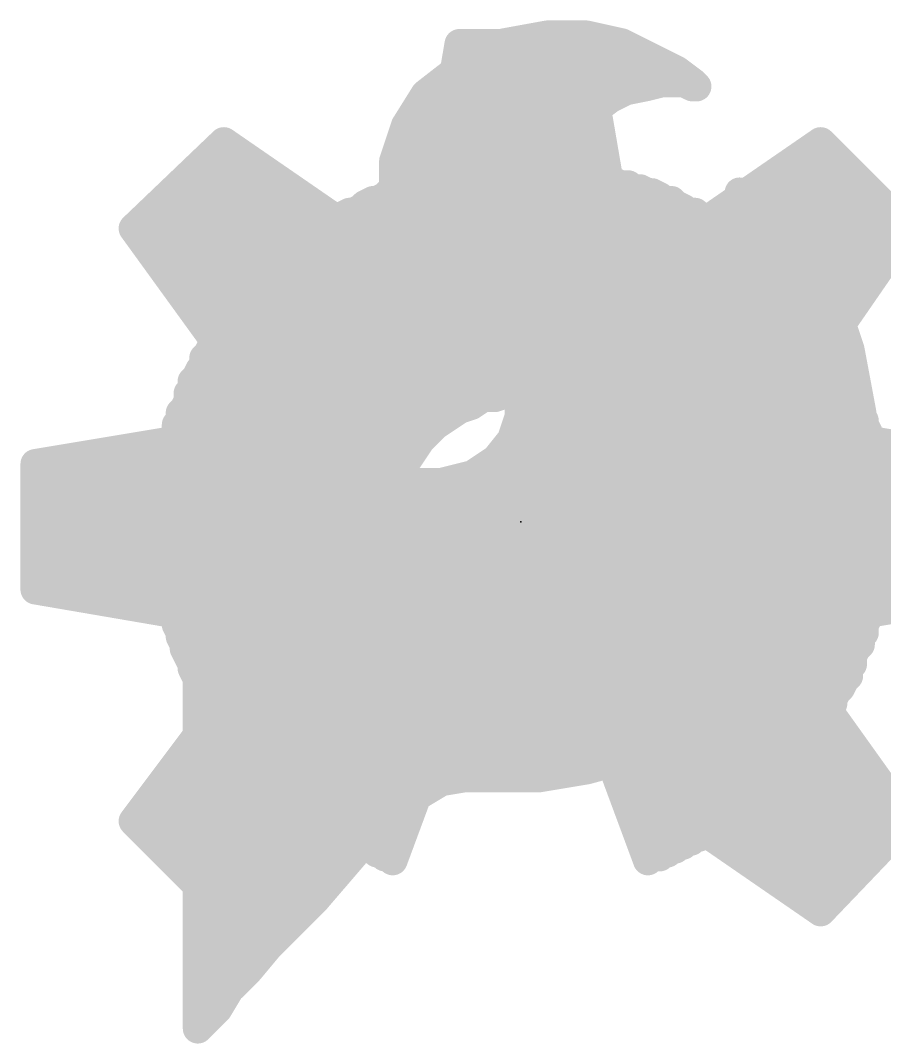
# Model space of a CAD drawing. Extents: x -41 to 66, y -16 to 27.
# Drawn here: x 21.585 to 23.786, y 1.211 to 3.817 of the extents above; entities that cross this region are included whole.
import ezdxf

# ---------------------------------------------------------------- set-up
doc = ezdxf.new("R2010")
doc.units = 0
for name, color, linetype in [('21', 41, 'CONTINUOUS'), ('22', 40, 'CONTINUOUS'), ('23', 53, 'CONTINUOUS'), ('24', 53, 'CONTINUOUS')]:
    doc.layers.add(name, color=color, linetype=linetype)

msp = doc.modelspace()

# ---------------------------------------------------------------- linework, layer by layer
at = {"layer": '21', "const_width": 0.0762}
for points in [[(22.927, 3.779), (22.817, 3.759)], [(23.027, 3.779), (22.927, 3.779)], [(23.117, 3.759), (23.027, 3.779)], [(22.817, 3.759), (22.707, 3.699)], [(23.257, 3.689), (23.117, 3.759)], [(22.7708, 3.7338), (23.1674, 3.7338)], [(22.707, 3.699), (22.617, 3.629)], [(23.297, 3.659), (23.257, 3.689)], [(22.6538, 3.6576), (23.2114, 3.6576)], [(23.087, 3.619), (23.127, 3.639)], [(23.127, 3.639), (23.177, 3.649)], [(23.177, 3.649), (23.217, 3.659)], [(23.217, 3.659), (23.277, 3.659)], [(23.277, 3.659), (23.297, 3.649)], [(23.2798, 3.6576), (23.2984, 3.6576)], [(23.307, 3.649), (23.297, 3.659)], [(23.297, 3.649), (23.307, 3.649)], [(22.617, 3.629), (22.567, 3.549)], [(23.047, 3.589), (23.087, 3.619)], [(23.027, 3.559), (23.047, 3.589)], [(22.5873, 3.5814), (23.0419, 3.5814)], [(23.017, 3.539), (23.027, 3.559)], [(22.567, 3.549), (22.537, 3.459)], [(23.007, 3.509), (23.017, 3.539)], [(23.007, 3.449), (23.007, 3.509)], [(22.5524, 3.5052), (23.007, 3.5052)], [(22.537, 3.459), (22.537, 3.379)], [(22.537, 3.429), (23.012, 3.429)], [(23.017, 3.409), (23.007, 3.449)], [(23.057, 3.349), (23.017, 3.409)], [(22.537, 3.379), (22.557, 3.289)], [(23.417, 3.379), (23.417, 3.289)], [(23.497, 3.329), (23.417, 3.379)], [(22.5428, 3.3528), (23.0545, 3.3528)], [(23.417, 3.3528), (23.4589, 3.3528)], [(23.117, 3.289), (23.057, 3.349)], [(23.577, 3.239), (23.497, 3.329)], [(22.557, 3.289), (22.607, 3.199)], [(22.5639, 3.2766), (23.1335, 3.2766)], [(23.157, 3.259), (23.117, 3.289)], [(23.417, 3.289), (23.407, 3.259)], [(23.4129, 3.2766), (23.5436, 3.2766)], [(23.187, 3.239), (23.157, 3.259)], [(23.407, 3.259), (23.397, 3.239)], [(23.227, 3.219), (23.187, 3.239)], [(23.397, 3.239), (23.367, 3.209)], [(23.647, 3.129), (23.577, 3.239)], [(22.6062, 3.2004), (23.3014, 3.2004)], [(22.607, 3.199), (22.677, 3.119)], [(23.307, 3.199), (23.227, 3.219)], [(23.337, 3.199), (23.307, 3.199)], [(23.367, 3.209), (23.337, 3.199)], [(23.3412, 3.2004), (23.6016, 3.2004)], [(22.6725, 3.1242), (23.6486, 3.1242)], [(22.677, 3.119), (22.757, 3.029)], [(23.697, 2.979), (23.647, 3.129)], [(22.7401, 3.048), (23.674, 3.048)], [(22.757, 3.029), (22.827, 2.959)], [(22.317, 2.969), (22.267, 2.959)], [(22.377, 2.979), (22.317, 2.969)], [(22.3338, 2.9718), (22.5114, 2.9718)], [(22.497, 2.979), (22.377, 2.979)], [(22.537, 2.959), (22.497, 2.979)], [(22.8142, 2.9718), (23.6984, 2.9718)], [(23.727, 2.819), (23.697, 2.979)], [(22.217, 2.939), (22.177, 2.909)], [(22.267, 2.959), (22.217, 2.939)], [(22.487, 2.929), (22.527, 2.949)], [(22.527, 2.949), (22.537, 2.959)], [(22.827, 2.959), (22.857, 2.879)], [(22.177, 2.909), (22.127, 2.869)], [(22.397, 2.859), (22.457, 2.919)], [(22.457, 2.919), (22.487, 2.929)], [(22.1603, 2.8956), (22.4336, 2.8956)], [(22.8508, 2.8956), (23.7126, 2.8956)], [(22.127, 2.869), (22.067, 2.769)], [(22.387, 2.829), (22.397, 2.859)], [(22.857, 2.879), (22.857, 2.809)], [(22.387, 2.789), (22.387, 2.829)], [(22.0972, 2.8194), (22.387, 2.8194)], [(22.857, 2.809), (22.837, 2.749)], [(22.857, 2.8194), (23.7269, 2.8194)], [(23.717, 2.649), (23.727, 2.819)], [(22.397, 2.759), (22.387, 2.789)], [(22.067, 2.769), (22.047, 2.699)], [(22.417, 2.729), (22.397, 2.759)], [(22.0596, 2.7432), (22.4075, 2.7432)], [(22.477, 2.669), (22.417, 2.729)], [(22.837, 2.749), (22.797, 2.699)], [(22.8324, 2.7432), (23.7225, 2.7432)], [(22.047, 2.699), (22.037, 2.619)], [(22.797, 2.699), (22.737, 2.659)], [(22.043, 2.667), (22.482, 2.667)], [(22.527, 2.649), (22.477, 2.669)], [(22.577, 2.639), (22.527, 2.649)], [(22.737, 2.659), (22.657, 2.639)], [(22.749, 2.667), (23.7181, 2.667)], [(23.667, 2.459), (23.717, 2.649)], [(22.657, 2.639), (22.577, 2.639)], [(22.037, 2.619), (22.037, 1.249)], [(22.037, 2.5908), (23.7017, 2.5908)], [(22.037, 2.5146), (23.6816, 2.5146)], [(22.037, 2.4384), (23.6556, 2.4384)], [(23.567, 2.279), (23.667, 2.459)], [(22.037, 2.3622), (23.6132, 2.3622)], [(22.037, 2.286), (23.5709, 2.286)], [(23.497, 2.189), (23.567, 2.279)], [(22.037, 2.2098), (23.5132, 2.2098)], [(23.417, 2.109), (23.497, 2.189)], [(22.037, 2.1336), (23.4416, 2.1336)], [(23.337, 2.039), (23.417, 2.109)], [(22.037, 2.0574), (23.358, 2.0574)], [(23.237, 1.979), (23.337, 2.039)], [(22.037, 1.9812), (23.2407, 1.9812)], [(23.137, 1.939), (23.237, 1.979)], [(23.027, 1.909), (23.137, 1.939)], [(22.037, 1.905), (23.003, 1.905)], [(22.907, 1.889), (23.027, 1.909)], [(22.557, 1.819), (22.657, 1.879)], [(22.657, 1.879), (22.717, 1.889)], [(22.717, 1.889), (22.907, 1.889)], [(22.037, 1.8288), (22.5733, 1.8288)], [(22.457, 1.719), (22.557, 1.819)], [(22.037, 1.7526), (22.4906, 1.7526)], [(22.337, 1.579), (22.457, 1.719)], [(22.037, 1.6764), (22.4205, 1.6764)], [(22.037, 1.6002), (22.3552, 1.6002)], [(22.217, 1.459), (22.337, 1.579)], [(22.037, 1.524), (22.282, 1.524)], [(22.037, 1.4478), (22.2077, 1.4478)], [(22.167, 1.399), (22.217, 1.459)], [(22.117, 1.349), (22.167, 1.399)], [(22.037, 1.3716), (22.1396, 1.3716)], [(22.087, 1.299), (22.117, 1.349)], [(22.037, 1.249), (22.087, 1.299)], [(22.037, 1.2954), (22.0834, 1.2954)]]:
    msp.add_lwpolyline(points, dxfattribs=at)
at = {"layer": '21', "const_width": 0.0381}
for points in [[(22.927, 3.7981, 1), (22.927, 3.76)], [(22.9304, 3.7603, 1), (22.9236, 3.7977)], [(23.0311, 3.7976, 1), (23.0229, 3.7604)], [(23.027, 3.76, 1), (23.027, 3.7981)], [(22.8136, 3.7777, 1), (22.8204, 3.7403)], [(22.8261, 3.7423, 1), (22.8079, 3.7757)], [(23.1255, 3.776, 1), (23.1085, 3.742)], [(23.1129, 3.7404, 1), (23.1211, 3.7776)], [(22.7708, 3.7529, 1), (22.7708, 3.7147)], [(23.1674, 3.7147, 1), (23.1674, 3.7529)], [(22.6979, 3.7157, 1), (22.7161, 3.6823)], [(22.7187, 3.684, 1), (22.6953, 3.714)], [(23.2684, 3.7042, 1), (23.2456, 3.6738)], [(23.2485, 3.672, 1), (23.2655, 3.706)], [(22.6538, 3.6766, 1), (22.6538, 3.6385)], [(23.1233, 3.6577, 1), (23.1307, 3.6203)], [(23.1355, 3.622, 1), (23.1185, 3.656)], [(23.1724, 3.6675, 1), (23.1816, 3.6305)], [(23.1807, 3.6303, 1), (23.1733, 3.6677)], [(23.217, 3.6781, 1), (23.217, 3.64)], [(23.2114, 3.6385, 1), (23.2114, 3.6766)], [(23.2216, 3.6405, 1), (23.2124, 3.6775)], [(23.2855, 3.676, 1), (23.2685, 3.642)], [(23.2798, 3.6766, 1), (23.2798, 3.6385)], [(23.277, 3.64, 1), (23.277, 3.6781)], [(23.3105, 3.6725, 1), (23.2835, 3.6455)], [(23.297, 3.6681, 1), (23.297, 3.63)], [(23.2856, 3.6438, 1), (23.3084, 3.6742)], [(23.2885, 3.632, 1), (23.3055, 3.666)], [(23.2935, 3.6355, 1), (23.3205, 3.6625)], [(23.2984, 3.6385, 1), (23.2984, 3.6766)], [(23.307, 3.63, 1), (23.307, 3.6681)], [(22.6053, 3.644, 1), (22.6287, 3.614)], [(22.6332, 3.6189, 1), (22.6008, 3.6391)], [(23.0785, 3.636, 1), (23.0955, 3.602)], [(23.0984, 3.6038, 1), (23.0756, 3.6342)], [(23.0356, 3.6042, 1), (23.0584, 3.5738)], [(23.0629, 3.5784, 1), (23.0311, 3.5996)], [(22.5873, 3.6005, 1), (22.5873, 3.5624)], [(23.044, 3.5505, 1), (23.01, 3.5675)], [(23.0419, 3.5624, 1), (23.0419, 3.6005)], [(22.5508, 3.5591, 1), (22.5832, 3.5389)], [(22.5851, 3.543, 1), (22.5489, 3.555)], [(23.0351, 3.533, 1), (22.9989, 3.545)], [(23.0111, 3.5696, 1), (23.0429, 3.5484)], [(23.0261, 3.509, 1), (22.988, 3.509)], [(23, 3.5475, 1), (23.034, 3.5305)], [(22.5524, 3.5243, 1), (22.5524, 3.4862)], [(22.9889, 3.515, 1), (23.0251, 3.503)], [(23.007, 3.4862, 1), (23.007, 3.5243)], [(22.5561, 3.459, 1), (22.518, 3.459)], [(22.5189, 3.465, 1), (22.5551, 3.453)], [(22.537, 3.4481, 1), (22.537, 3.41)], [(23.0255, 3.4536, 1), (22.9885, 3.4444)], [(22.988, 3.449, 1), (23.0261, 3.449)], [(23.012, 3.41, 1), (23.012, 3.4481)], [(23.0329, 3.4196, 1), (23.0011, 3.3984)], [(22.5556, 3.3831, 1), (22.5184, 3.3749)], [(22.9985, 3.4044, 1), (23.0355, 3.4136)], [(23.4361, 3.379, 1), (23.398, 3.379)], [(23.4271, 3.3952, 1), (23.4069, 3.3628)], [(22.518, 3.379, 1), (22.5561, 3.379)], [(22.5428, 3.3719, 1), (22.5428, 3.3338)], [(23.0545, 3.3338, 1), (23.0545, 3.3719)], [(23.417, 3.3719, 1), (23.417, 3.3338)], [(23.4589, 3.3338, 1), (23.4589, 3.3719)], [(23.0705, 3.3625, 1), (23.0435, 3.3355)], [(23.0411, 3.3384, 1), (23.0729, 3.3596)], [(23.5112, 3.3417, 1), (23.4828, 3.3163)], [(23.4869, 3.3128, 1), (23.5071, 3.3452)], [(22.5737, 3.2983, 1), (22.5403, 3.2797)], [(22.5384, 3.2849, 1), (22.5756, 3.2931)], [(22.5639, 3.2957, 1), (22.5639, 3.2576)], [(23.1284, 3.3042, 1), (23.1056, 3.2738)], [(23.1035, 3.2755, 1), (23.1305, 3.3025)], [(23.1335, 3.2576, 1), (23.1335, 3.2957)], [(23.4129, 3.2957, 1), (23.4129, 3.2576)], [(23.4351, 3.283, 1), (23.3989, 3.295)], [(23.5436, 3.2576, 1), (23.5436, 3.2957)], [(23.1676, 3.2749, 1), (23.1464, 3.2431)], [(23.1456, 3.2438, 1), (23.1684, 3.2742)], [(23.3889, 3.265, 1), (23.4251, 3.253)], [(23.424, 3.2505, 1), (23.39, 3.2675)], [(23.398, 3.289, 1), (23.4361, 3.289)], [(23.1955, 3.256, 1), (23.1785, 3.222)], [(23.1764, 3.2231, 1), (23.1976, 3.2549)], [(23.38, 3.2475, 1), (23.414, 3.2305)], [(23.4105, 3.2255, 1), (23.3835, 3.2525)], [(23.5931, 3.2492, 1), (23.5609, 3.2288)], [(23.5628, 3.2263, 1), (23.5912, 3.2517)], [(22.6062, 3.2195, 1), (22.6062, 3.1814)], [(22.6213, 3.2115, 1), (22.5927, 3.1865)], [(23.2316, 3.2375, 1), (23.2224, 3.2005)], [(23.2185, 3.202, 1), (23.2355, 3.236)], [(23.307, 3.2181, 1), (23.307, 3.18)], [(23.3014, 3.1814, 1), (23.3014, 3.2195)], [(23.3024, 3.1805, 1), (23.3116, 3.2175)], [(23.331, 3.2171, 1), (23.343, 3.1809)], [(23.3412, 3.2195, 1), (23.3412, 3.1814)], [(23.337, 3.18, 1), (23.337, 3.2181)], [(23.3535, 3.2225, 1), (23.3805, 3.1955)], [(23.373, 3.1909, 1), (23.361, 3.2271)], [(23.6016, 3.1814, 1), (23.6016, 3.2195)], [(22.5903, 3.1897, 1), (22.6237, 3.2083)], [(22.6725, 3.1433, 1), (22.6725, 3.1052)], [(22.6912, 3.1317, 1), (22.6628, 3.1063)], [(23.6651, 3.135, 1), (23.6289, 3.123)], [(23.6309, 3.1188, 1), (23.6631, 3.1392)], [(23.6486, 3.1052, 1), (23.6486, 3.1433)], [(22.6627, 3.1065, 1), (22.6913, 3.1315)], [(22.7401, 3.0671, 1), (22.7401, 3.029)], [(23.674, 3.029, 1), (23.674, 3.0671)], [(22.7705, 3.0425, 1), (22.7435, 3.0155)], [(22.7428, 3.0163, 1), (22.7712, 3.0417)], [(22.3139, 2.9878, 1), (22.3201, 2.9502)], [(22.3207, 2.9503, 1), (22.3133, 2.9877)], [(22.3338, 2.9909, 1), (22.3338, 2.9527)], [(22.377, 2.9981, 1), (22.377, 2.96)], [(22.3801, 2.9602, 1), (22.3739, 2.9978)], [(22.5055, 2.996, 1), (22.4885, 2.962)], [(22.497, 2.96, 1), (22.497, 2.9981)], [(22.5114, 2.9527, 1), (22.5114, 2.9909)], [(22.8142, 2.9909, 1), (22.8142, 2.9527)], [(23.7157, 2.9825, 1), (23.6783, 2.9755)], [(23.6789, 2.973, 1), (23.7151, 2.985)], [(23.6984, 2.9527, 1), (23.6984, 2.9909)], [(22.2099, 2.9567, 1), (22.2241, 2.9213)], [(22.2284, 2.9238, 1), (22.2056, 2.9542)], [(22.2633, 2.9777, 1), (22.2707, 2.9403)], [(22.2741, 2.9413, 1), (22.2599, 2.9767)], [(22.5135, 2.9625, 1), (22.5405, 2.9355)], [(22.5355, 2.932, 1), (22.5185, 2.966)], [(22.5505, 2.9455, 1), (22.5235, 2.9725)], [(22.5285, 2.942, 1), (22.5455, 2.976)], [(22.8448, 2.9657, 1), (22.8092, 2.9523)], [(22.8135, 2.9455, 1), (22.8405, 2.9725)], [(22.1889, 2.8941, 1), (22.1651, 2.9239)], [(22.451, 2.9371, 1), (22.463, 2.9009)], [(22.4705, 2.9055, 1), (22.4435, 2.9325)], [(22.4785, 2.946, 1), (22.4955, 2.912)], [(22.493, 2.9109, 1), (22.481, 2.9471)], [(22.1603, 2.9146, 1), (22.1603, 2.8765)], [(22.1656, 2.9242, 1), (22.1884, 2.8938)], [(22.4336, 2.8765, 1), (22.4336, 2.9146)], [(22.8508, 2.9146, 1), (22.8508, 2.8765)], [(23.7126, 2.8765, 1), (23.7126, 2.9146)], [(22.1151, 2.8839, 1), (22.1389, 2.8541)], [(22.1433, 2.8592, 1), (22.1107, 2.8788)], [(22.4151, 2.853, 1), (22.3789, 2.865)], [(22.8761, 2.879, 1), (22.838, 2.879)], [(22.8392, 2.8723, 1), (22.8748, 2.8857)], [(22.4061, 2.829, 1), (22.368, 2.829)], [(22.3835, 2.8725, 1), (22.4105, 2.8455)], [(22.0972, 2.8385, 1), (22.0972, 2.8004)], [(22.3689, 2.835, 1), (22.4051, 2.823)], [(22.387, 2.8004, 1), (22.387, 2.8385)], [(22.857, 2.8385, 1), (22.857, 2.8004)], [(22.8751, 2.803, 1), (22.8389, 2.815)], [(23.746, 2.8179, 1), (23.708, 2.8201)], [(23.7083, 2.8155, 1), (23.7457, 2.8225)], [(23.7269, 2.8004, 1), (23.7269, 2.8385)], [(22.4051, 2.795, 1), (22.3689, 2.783)], [(22.838, 2.809, 1), (22.8761, 2.809)], [(22.0507, 2.7788, 1), (22.0833, 2.7592)], [(22.0853, 2.7638, 1), (22.0487, 2.7742)], [(22.368, 2.789, 1), (22.4061, 2.789)], [(22.4129, 2.7696, 1), (22.3811, 2.7484)], [(22.0596, 2.7623, 1), (22.0596, 2.7242)], [(22.3789, 2.753, 1), (22.4151, 2.765)], [(22.4305, 2.7425, 1), (22.4035, 2.7155)], [(22.4075, 2.7242, 1), (22.4075, 2.7623)], [(22.8324, 2.7623, 1), (22.8324, 2.7242)], [(22.8189, 2.755, 1), (22.8551, 2.743)], [(22.8519, 2.7371, 1), (22.8221, 2.7609)], [(23.7225, 2.7242, 1), (23.7225, 2.7623)], [(22.0659, 2.6966, 1), (22.0281, 2.7014)], [(22.4011, 2.7184, 1), (22.4329, 2.7396)], [(22.8076, 2.6831, 1), (22.7864, 2.7149)], [(22.0287, 2.7042, 1), (22.0653, 2.6938)], [(22.7821, 2.7109, 1), (22.8119, 2.6871)], [(22.043, 2.6861, 1), (22.043, 2.648)], [(22.4841, 2.6867, 1), (22.4699, 2.6513)], [(22.4635, 2.6555, 1), (22.4905, 2.6825)], [(22.482, 2.648, 1), (22.482, 2.6861)], [(22.5307, 2.6677, 1), (22.5233, 2.6303)], [(22.5199, 2.6313, 1), (22.5341, 2.6667)], [(22.7264, 2.6749, 1), (22.7476, 2.6431)], [(22.749, 2.6861, 1), (22.749, 2.648)], [(22.7416, 2.6405, 1), (22.7324, 2.6775)], [(23.7354, 2.6442, 1), (23.6986, 2.6538)], [(23.7181, 2.648, 1), (23.7181, 2.6861)], [(22.577, 2.6581, 1), (22.577, 2.62)], [(22.5733, 2.6203, 1), (22.5807, 2.6577)], [(22.6524, 2.6575, 1), (22.6616, 2.6205)], [(22.657, 2.62, 1), (22.657, 2.6581)], [(23.698, 2.6501, 1), (23.736, 2.6479)], [(22.0181, 2.6214, 1), (22.0559, 2.6166)], [(22.0561, 2.619, 1), (22.018, 2.619)], [(22.037, 2.6099, 1), (22.037, 2.5718)], [(23.7017, 2.5718, 1), (23.7017, 2.6099)], [(22.037, 2.5337, 1), (22.037, 2.4956)], [(23.6816, 2.4956, 1), (23.6816, 2.5337)], [(22.037, 2.4575, 1), (22.037, 2.4194)], [(23.6486, 2.4638, 1), (23.6854, 2.4542)], [(23.6837, 2.4497, 1), (23.6503, 2.4683)], [(23.6556, 2.4194, 1), (23.6556, 2.4575)], [(22.037, 2.3813, 1), (22.037, 2.3432)], [(23.6132, 2.3432, 1), (23.6132, 2.3813)], [(22.037, 2.3051, 1), (22.037, 2.267)], [(23.5709, 2.267, 1), (23.5709, 2.3051)], [(23.5503, 2.2883, 1), (23.5837, 2.2697)], [(23.582, 2.2673, 1), (23.552, 2.2907)], [(22.037, 2.2288, 1), (22.037, 2.1907)], [(23.5132, 2.1907, 1), (23.5132, 2.2288)], [(23.482, 2.2007, 1), (23.512, 2.1773)], [(23.5105, 2.1755, 1), (23.4835, 2.2025)], [(22.037, 2.1526, 1), (22.037, 2.1145)], [(23.4416, 2.1145, 1), (23.4416, 2.1526)], [(23.4035, 2.1225, 1), (23.4305, 2.0955)], [(23.4295, 2.0947, 1), (23.4045, 2.1233)], [(22.037, 2.0764, 1), (22.037, 2.0383)], [(23.358, 2.0383, 1), (23.358, 2.0764)], [(23.3245, 2.0533, 1), (23.3495, 2.0247)], [(23.3468, 2.0227, 1), (23.3272, 2.0553)], [(22.037, 2.0002, 1), (22.037, 1.9622)], [(23.2272, 1.9953, 1), (23.2468, 1.9627)], [(23.2441, 1.9613, 1), (23.2299, 1.9967)], [(23.2407, 1.9622, 1), (23.2407, 2.0002)], [(23.1299, 1.9567, 1), (23.1441, 1.9213)], [(23.142, 1.9206, 1), (23.132, 1.9574)], [(22.037, 1.9241, 1), (22.037, 1.886)], [(23.003, 1.886, 1), (23.003, 1.9241)], [(23.022, 1.9274, 1), (23.032, 1.8906)], [(23.0301, 1.8902, 1), (23.0239, 1.9278)], [(22.6539, 1.8978, 1), (22.6601, 1.8602)], [(22.6668, 1.8627, 1), (22.6472, 1.8953)], [(22.717, 1.9081, 1), (22.717, 1.87)], [(22.7201, 1.8702, 1), (22.7139, 1.9078)], [(22.9039, 1.9078, 1), (22.9101, 1.8702)], [(22.907, 1.87, 1), (22.907, 1.9081)], [(22.037, 1.8478, 1), (22.037, 1.8097)], [(22.5472, 1.8353, 1), (22.5668, 1.8027)], [(22.5705, 1.8055, 1), (22.5435, 1.8325)], [(22.5733, 1.8097, 1), (22.5733, 1.8478)], [(22.037, 1.7717, 1), (22.037, 1.7336)], [(22.4906, 1.7336, 1), (22.4906, 1.7717)], [(22.4435, 1.7325, 1), (22.4705, 1.7055)], [(22.4715, 1.7066, 1), (22.4425, 1.7314)], [(22.037, 1.6955, 1), (22.037, 1.6574)], [(22.4205, 1.6574, 1), (22.4205, 1.6955)], [(22.037, 1.6193, 1), (22.037, 1.5812)], [(22.3505, 1.5655, 1), (22.3235, 1.5925)], [(22.3552, 1.5812, 1), (22.3552, 1.6193)], [(22.3225, 1.5914, 1), (22.3515, 1.5666)], [(22.037, 1.5431, 1), (22.037, 1.505)], [(22.282, 1.505, 1), (22.282, 1.5431)], [(22.037, 1.4668, 1), (22.037, 1.4287)], [(22.2035, 1.4725, 1), (22.2305, 1.4455)], [(22.2316, 1.4468, 1), (22.2024, 1.4712)], [(22.2077, 1.4287, 1), (22.2077, 1.4668)], [(22.1805, 1.3855, 1), (22.1535, 1.4125)], [(22.037, 1.3907, 1), (22.037, 1.3526)], [(22.1396, 1.3526, 1), (22.1396, 1.3907)], [(22.1524, 1.4112, 1), (22.1816, 1.3868)], [(22.1035, 1.3625, 1), (22.1305, 1.3355)], [(22.1333, 1.3392, 1), (22.1007, 1.3588)], [(22.037, 1.3145, 1), (22.037, 1.2764)], [(22.1005, 1.2855, 1), (22.0735, 1.3125)], [(22.0834, 1.2764, 1), (22.0834, 1.3145)], [(22.0707, 1.3088, 1), (22.1033, 1.2892)], [(22.0235, 1.2625, 1), (22.0505, 1.2355)], [(22.018, 1.249, 1), (22.0561, 1.249)]]:
    msp.add_lwpolyline(points, format="xyb", dxfattribs=at)
at = {"layer": '22', "const_width": 0.076}
for points in [[(22.6434, 3.4074), (22.7034, 3.7574)], [(22.7034, 3.7574), (23.0234, 3.7574)], [(23.0234, 3.7574), (23.0834, 3.4074)], [(22.6977, 3.724), (23.0291, 3.724)], [(22.6847, 3.648), (23.0421, 3.648)], [(22.6716, 3.572), (23.0552, 3.572)], [(21.8734, 3.2874), (22.1034, 3.5074)], [(22.1034, 3.5074), (22.3934, 3.3074)], [(23.3334, 3.3074), (23.6234, 3.5074)], [(23.6234, 3.5074), (23.8434, 3.2874)], [(22.0915, 3.496), (22.1199, 3.496)], [(22.6586, 3.496), (23.0682, 3.496)], [(23.6069, 3.496), (23.6348, 3.496)], [(22.0121, 3.42), (22.2301, 3.42)], [(22.6034, 3.3974), (22.6234, 3.4074)], [(22.6234, 3.4074), (22.6434, 3.4074)], [(22.6456, 3.42), (23.0812, 3.42)], [(23.0834, 3.4074), (23.0934, 3.4074)], [(23.0934, 3.4074), (23.1134, 3.3974)], [(23.4967, 3.42), (23.7108, 3.42)], [(22.5134, 3.3674), (22.5234, 3.3774)], [(22.5234, 3.3774), (22.5434, 3.3774)], [(22.5434, 3.3774), (22.5634, 3.3874)], [(22.5634, 3.3874), (22.5734, 3.3874)], [(22.5734, 3.3874), (22.5934, 3.3974)], [(22.5934, 3.3974), (22.6034, 3.3974)], [(23.1134, 3.3974), (23.1334, 3.3974)], [(23.1334, 3.3974), (23.1434, 3.3874)], [(23.1434, 3.3874), (23.1634, 3.3874)], [(23.1634, 3.3874), (23.1834, 3.3774)], [(23.1834, 3.3774), (23.1934, 3.3774)], [(23.1934, 3.3774), (23.2134, 3.3674)], [(22.4634, 3.3474), (22.4834, 3.3574)], [(22.4834, 3.3574), (22.4934, 3.3574)], [(22.4934, 3.3574), (22.5134, 3.3674)], [(23.2134, 3.3674), (23.2234, 3.3574)], [(23.2234, 3.3574), (23.2434, 3.3574)], [(23.2434, 3.3574), (23.2534, 3.3474)], [(21.9326, 3.344), (22.3403, 3.344)], [(22.4034, 3.3174), (22.4234, 3.3274)], [(22.4234, 3.3274), (22.4334, 3.3274)], [(22.4334, 3.3274), (22.4534, 3.3374)], [(22.4534, 3.3374), (22.4634, 3.3474)], [(22.46, 3.344), (23.2601, 3.344)], [(23.2534, 3.3474), (23.2734, 3.3374)], [(23.2734, 3.3374), (23.2834, 3.3274)], [(23.2834, 3.3274), (23.3034, 3.3274)], [(23.3034, 3.3274), (23.3134, 3.3174)], [(23.3865, 3.344), (23.7868, 3.344)], [(22.3934, 3.3074), (22.4034, 3.3174)], [(23.3134, 3.3174), (23.3334, 3.3074)], [(22.0834, 2.9974), (21.8734, 3.2874)], [(23.8434, 3.2874), (23.6434, 2.9974)], [(21.8874, 3.268), (23.83, 3.268)], [(21.9425, 3.192), (23.7776, 3.192)], [(21.9975, 3.116), (23.7252, 3.116)], [(22.0525, 3.04), (23.6728, 3.04)], [(22.0634, 2.9674), (22.0734, 2.9874)], [(22.0734, 2.9874), (22.0834, 2.9974)], [(23.6434, 2.9974), (23.6534, 2.9874)], [(23.6534, 2.9874), (23.6534, 2.9674)], [(22.0534, 2.9574), (22.0634, 2.9674)], [(22.06, 2.964), (23.6568, 2.964)], [(23.6534, 2.9674), (23.6634, 2.9574)], [(22.0434, 2.9274), (22.0534, 2.9374)], [(22.0534, 2.9374), (22.0534, 2.9574)], [(23.6634, 2.9574), (23.6734, 2.9374)], [(23.6734, 2.9374), (23.6834, 2.9274)], [(22.0234, 2.8974), (22.0334, 2.9074)], [(22.0334, 2.9074), (22.0434, 2.9274)], [(23.6834, 2.9274), (23.6834, 2.9074)], [(23.6834, 2.9074), (23.6934, 2.8974)], [(22.0234, 2.8774), (22.0234, 2.8974)], [(22.0234, 2.888), (23.6981, 2.888)], [(23.6934, 2.8974), (23.7034, 2.8774)], [(22.0134, 2.8674), (22.0234, 2.8774)], [(22.0134, 2.8474), (22.0134, 2.8674)], [(22.7634, 2.8574), (22.7334, 2.8374)], [(22.7934, 2.8574), (22.7634, 2.8574)], [(22.8234, 2.8674), (22.7934, 2.8574)], [(22.8934, 2.8674), (22.8234, 2.8674)], [(22.9334, 2.8574), (22.8934, 2.8674)], [(22.9634, 2.8574), (22.9334, 2.8574)], [(22.9934, 2.8374), (22.9634, 2.8574)], [(23.7034, 2.8774), (23.7034, 2.8674)], [(23.7034, 2.8674), (23.7234, 2.8274)], [(22.0034, 2.8274), (22.0134, 2.8474)], [(22.7334, 2.8374), (22.7034, 2.8274)], [(23.0234, 2.8274), (22.9934, 2.8374)], [(21.9934, 2.8174), (22.0034, 2.8274)], [(21.9934, 2.7974), (21.9934, 2.8174)], [(21.9934, 2.812), (22.6803, 2.812)], [(22.7034, 2.8274), (22.6434, 2.7874)], [(23.0534, 2.8074), (23.0234, 2.8274)], [(23.0465, 2.812), (23.7261, 2.812)], [(23.0734, 2.7874), (23.0534, 2.8074)], [(23.7234, 2.8274), (23.7234, 2.8174)], [(23.7234, 2.8174), (23.7334, 2.7974)], [(21.9834, 2.7874), (21.9934, 2.7974)], [(21.9834, 2.7474), (21.9834, 2.7874)], [(22.6434, 2.7874), (22.6034, 2.7474)], [(23.1034, 2.7674), (23.0734, 2.7874)], [(23.7334, 2.7974), (23.7334, 2.7874)], [(23.7334, 2.7874), (23.7434, 2.7674)], [(23.1234, 2.7474), (23.1034, 2.7674)], [(23.7434, 2.7674), (23.7434, 2.7474)], [(21.6234, 2.6874), (21.9834, 2.7474)], [(21.9152, 2.736), (22.5958, 2.736)], [(22.6034, 2.7474), (22.5634, 2.6874)], [(23.1634, 2.6874), (23.1234, 2.7474)], [(23.131, 2.736), (23.8097, 2.736)], [(23.7434, 2.7474), (24.0934, 2.6874)], [(21.6234, 2.3674), (21.6234, 2.6874)], [(22.5634, 2.6874), (22.5534, 2.6574)], [(23.2034, 2.5674), (23.1634, 2.6874)], [(21.6234, 2.66), (22.5543, 2.66)], [(22.5534, 2.6574), (22.5334, 2.6274)], [(23.1725, 2.66), (24.0934, 2.66)], [(22.5334, 2.6274), (22.5334, 2.5974)], [(22.5334, 2.5974), (22.5234, 2.5674)], [(21.6234, 2.584), (22.5289, 2.584)], [(23.1979, 2.584), (24.0934, 2.584)], [(22.5234, 2.5674), (22.5234, 2.4774)], [(23.2034, 2.5074), (23.2034, 2.5674)], [(21.6234, 2.508), (22.5234, 2.508)], [(23.1934, 2.4774), (23.2034, 2.5074)], [(23.2034, 2.508), (24.0934, 2.508)], [(22.5234, 2.4774), (22.5334, 2.4474)], [(23.1934, 2.4474), (23.1934, 2.4774)], [(22.5334, 2.4474), (22.5334, 2.4274)], [(23.1734, 2.4074), (23.1934, 2.4474)], [(21.6234, 2.432), (22.5334, 2.432)], [(22.5334, 2.4274), (22.5434, 2.4074)], [(23.1857, 2.432), (24.0934, 2.432)], [(22.5434, 2.4074), (22.5534, 2.3774)], [(23.1634, 2.3774), (23.1734, 2.4074)], [(21.9734, 2.3074), (21.6234, 2.3674)], [(22.5534, 2.3774), (22.5634, 2.3574)], [(23.1434, 2.3374), (23.1634, 2.3774)], [(24.0934, 2.3674), (23.7434, 2.3074)], [(21.6897, 2.356), (22.5648, 2.356)], [(22.5634, 2.3574), (22.5834, 2.3374)], [(22.5834, 2.3374), (22.5934, 2.3174)], [(23.1234, 2.3174), (23.1434, 2.3374)], [(23.1527, 2.356), (24.0271, 2.356)], [(22.5934, 2.3174), (22.6334, 2.2774)], [(23.1134, 2.2974), (23.1234, 2.3174)], [(21.9834, 2.2974), (21.9734, 2.3074)], [(21.9834, 2.2774), (21.9834, 2.2974)], [(23.0934, 2.2774), (23.1134, 2.2974)], [(23.7434, 2.2974), (23.7334, 2.2774)], [(23.7434, 2.3074), (23.7434, 2.2974)], [(21.9834, 2.28), (22.6308, 2.28)], [(21.9934, 2.2574), (21.9834, 2.2774)], [(21.9934, 2.2474), (21.9934, 2.2574)], [(22.6334, 2.2774), (22.6534, 2.2674)], [(22.6534, 2.2674), (22.6734, 2.2474)], [(23.0534, 2.2474), (23.0734, 2.2674)], [(23.0734, 2.2674), (23.0934, 2.2774)], [(23.096, 2.28), (23.7347, 2.28)], [(23.7334, 2.2574), (23.7234, 2.2474)], [(23.7334, 2.2774), (23.7334, 2.2574)], [(22.0034, 2.2274), (21.9934, 2.2474)], [(22.6734, 2.2474), (22.7334, 2.2174)], [(23.0134, 2.2274), (23.0534, 2.2474)], [(23.7234, 2.2474), (23.7234, 2.2274)], [(22.0034, 2.2174), (22.0034, 2.2274)], [(22.0234, 2.1774), (22.0034, 2.2174)], [(22.0101, 2.204), (22.7285, 2.204)], [(22.7334, 2.2174), (22.5334, 1.6774)], [(22.9834, 2.2174), (23.0134, 2.2274)], [(23.1834, 1.6774), (22.9834, 2.2174)], [(22.9884, 2.204), (23.7067, 2.204)], [(23.7134, 2.2174), (23.7034, 2.1974)], [(23.7234, 2.2274), (23.7134, 2.2174)], [(22.0234, 2.1674), (22.0234, 2.1774)], [(23.7034, 2.1774), (23.6934, 2.1674)], [(23.7034, 2.1974), (23.7034, 2.1774)], [(22.0334, 2.1474), (22.0234, 2.1674)], [(23.6934, 2.1674), (23.6934, 2.1474)], [(22.0434, 2.1374), (22.0334, 2.1474)], [(22.0534, 2.1174), (22.0434, 2.1374)], [(22.0481, 2.128), (22.7003, 2.128)], [(23.0165, 2.128), (23.6787, 2.128)], [(23.6834, 2.1374), (23.6734, 2.1174)], [(23.6934, 2.1474), (23.6834, 2.1374)], [(22.0534, 2.1074), (22.0534, 2.1174)], [(22.0634, 2.0874), (22.0534, 2.1074)], [(23.6634, 2.1074), (23.6534, 2.0874)], [(23.6734, 2.1174), (23.6634, 2.1074)], [(22.0734, 2.0774), (22.0634, 2.0874)], [(22.0834, 2.0574), (22.0734, 2.0774)], [(23.6534, 2.0774), (23.6434, 2.0574)], [(23.6534, 2.0874), (23.6534, 2.0774)], [(21.8734, 1.7774), (22.0834, 2.0574)], [(22.0794, 2.052), (22.6722, 2.052)], [(23.0447, 2.052), (23.6472, 2.052)], [(23.6434, 2.0574), (23.8434, 1.7774)], [(22.0224, 1.976), (22.644, 1.976)], [(23.0728, 1.976), (23.7015, 1.976)], [(21.9654, 1.9), (22.6159, 1.9)], [(23.1009, 1.9), (23.7558, 1.9)], [(21.9084, 1.824), (22.5877, 1.824)], [(23.1291, 1.824), (23.8101, 1.824)], [(22.1034, 1.5474), (21.8734, 1.7774)], [(23.8434, 1.7774), (23.6234, 1.5474)], [(21.9028, 1.748), (22.5596, 1.748)], [(22.3934, 1.7474), (22.1034, 1.5474)], [(22.4034, 1.7474), (22.3934, 1.7474)], [(22.4234, 1.7274), (22.4034, 1.7474)], [(23.1572, 1.748), (23.8153, 1.748)], [(23.3034, 1.7374), (23.2934, 1.7274)], [(23.3134, 1.7374), (23.3034, 1.7374)], [(23.3234, 1.7474), (23.3134, 1.7374)], [(23.3334, 1.7474), (23.3234, 1.7474)], [(23.6234, 1.5474), (23.3334, 1.7474)], [(22.4334, 1.7274), (22.4234, 1.7274)], [(22.4434, 1.7174), (22.4334, 1.7274)], [(22.4634, 1.7174), (22.4434, 1.7174)], [(22.4734, 1.7074), (22.4634, 1.7174)], [(23.2634, 1.7174), (23.2534, 1.7074)], [(23.2734, 1.7174), (23.2634, 1.7174)], [(23.2834, 1.7274), (23.2734, 1.7174)], [(23.2934, 1.7274), (23.2834, 1.7274)], [(22.4834, 1.7074), (22.4734, 1.7074)], [(22.4934, 1.6974), (22.4834, 1.7074)], [(22.5034, 1.6974), (22.4934, 1.6974)], [(22.5134, 1.6874), (22.5034, 1.6974)], [(22.5334, 1.6874), (22.5134, 1.6874)], [(22.5334, 1.6774), (22.5334, 1.6874)], [(23.1934, 1.6874), (23.1834, 1.6774)], [(23.2134, 1.6874), (23.1934, 1.6874)], [(23.2234, 1.6974), (23.2134, 1.6874)], [(23.2334, 1.6974), (23.2234, 1.6974)], [(23.2434, 1.7074), (23.2334, 1.6974)], [(23.2534, 1.7074), (23.2434, 1.7074)], [(21.9788, 1.672), (22.2841, 1.672)], [(23.4427, 1.672), (23.7426, 1.672)], [(22.0548, 1.596), (22.1739, 1.596)], [(23.5529, 1.596), (23.6699, 1.596)]]:
    msp.add_lwpolyline(points, dxfattribs=at)
at = {"layer": '22', "const_width": 0.038}
for points in [[(22.7034, 3.7764, 1), (22.7034, 3.7384)], [(22.7221, 3.7542, 1), (22.6847, 3.7606)], [(23.0421, 3.7606, 1), (23.0047, 3.7542)], [(23.0234, 3.7384, 1), (23.0234, 3.7764)], [(22.6977, 3.743, 1), (22.6977, 3.705)], [(23.0291, 3.705, 1), (23.0291, 3.743)], [(22.6847, 3.667, 1), (22.6847, 3.629)], [(23.0421, 3.629, 1), (23.0421, 3.667)], [(22.6716, 3.591, 1), (22.6716, 3.553)], [(23.0552, 3.553, 1), (23.0552, 3.591)], [(22.1142, 3.523, 1), (22.0926, 3.4917)], [(22.1165, 3.4936, 1), (22.0903, 3.5211)], [(23.6368, 3.5208, 1), (23.61, 3.4939)], [(23.6342, 3.4917, 1), (23.6126, 3.523)], [(22.0915, 3.515, 1), (22.0915, 3.477)], [(22.1199, 3.477, 1), (22.1199, 3.515)], [(22.6586, 3.515, 1), (22.6586, 3.477)], [(23.0682, 3.477, 1), (23.0682, 3.515)], [(23.6069, 3.515, 1), (23.6069, 3.477)], [(23.6348, 3.477, 1), (23.6348, 3.515)], [(22.0121, 3.439, 1), (22.0121, 3.401)], [(22.2301, 3.401, 1), (22.2301, 3.439)], [(22.6234, 3.4264, 1), (22.6234, 3.3884)], [(22.6319, 3.3904, 1), (22.6149, 3.4244)], [(22.6456, 3.439, 1), (22.6456, 3.401)], [(22.6434, 3.3884, 1), (22.6434, 3.4264)], [(23.0834, 3.4264, 1), (23.0834, 3.3884)], [(23.1019, 3.4244, 1), (23.0849, 3.3904)], [(23.0812, 3.401, 1), (23.0812, 3.439)], [(23.0934, 3.3884, 1), (23.0934, 3.4264)], [(23.4967, 3.439, 1), (23.4967, 3.401)], [(23.7108, 3.401, 1), (23.7108, 3.439)], [(22.5234, 3.3964, 1), (22.5234, 3.3584)], [(22.5368, 3.3639, 1), (22.51, 3.3908)], [(22.5434, 3.3584, 1), (22.5434, 3.3964)], [(22.5634, 3.4064, 1), (22.5634, 3.3684)], [(22.5649, 3.4044, 1), (22.5819, 3.3704)], [(22.5719, 3.3704, 1), (22.5549, 3.4044)], [(22.5734, 3.3684, 1), (22.5734, 3.4064)], [(22.5934, 3.4164, 1), (22.5934, 3.3784)], [(22.5949, 3.4144, 1), (22.6119, 3.3804)], [(22.6019, 3.3804, 1), (22.5849, 3.4144)], [(22.6034, 3.3784, 1), (22.6034, 3.4164)], [(22.6247, 3.4106, 1), (22.6621, 3.4042)], [(23.0647, 3.4042, 1), (23.1021, 3.4106)], [(23.1134, 3.4164, 1), (23.1134, 3.3784)], [(23.1049, 3.3804, 1), (23.1219, 3.4144)], [(23.1468, 3.4108, 1), (23.12, 3.3839)], [(23.1434, 3.4064, 1), (23.1434, 3.3684)], [(23.13, 3.3739, 1), (23.1568, 3.4008)], [(23.1334, 3.3784, 1), (23.1334, 3.4164)], [(23.1719, 3.4044, 1), (23.1549, 3.3704)], [(23.1634, 3.3684, 1), (23.1634, 3.4064)], [(23.1834, 3.3964, 1), (23.1834, 3.3584)], [(23.2019, 3.3944, 1), (23.1849, 3.3604)], [(23.1934, 3.3584, 1), (23.1934, 3.3964)], [(22.4834, 3.3764, 1), (22.4834, 3.3384)], [(22.4849, 3.3744, 1), (22.5019, 3.3404)], [(22.4919, 3.3404, 1), (22.4749, 3.3744)], [(22.4934, 3.3384, 1), (22.4934, 3.3764)], [(22.5, 3.3808, 1), (22.5268, 3.3539)], [(22.5219, 3.3504, 1), (22.5049, 3.3844)], [(22.5349, 3.3944, 1), (22.5519, 3.3604)], [(23.1749, 3.3604, 1), (23.1919, 3.3944)], [(23.2268, 3.3808, 1), (23.2, 3.3539)], [(23.2234, 3.3764, 1), (23.2234, 3.3384)], [(23.2049, 3.3504, 1), (23.2219, 3.3844)], [(23.21, 3.3439, 1), (23.2368, 3.3708)], [(23.2568, 3.3708, 1), (23.23, 3.3439)], [(23.2434, 3.3384, 1), (23.2434, 3.3764)], [(21.9326, 3.363, 1), (21.9326, 3.325)], [(22.3403, 3.325, 1), (22.3403, 3.363)], [(22.4234, 3.3464, 1), (22.4234, 3.3084)], [(22.4249, 3.3444, 1), (22.4419, 3.3104)], [(22.4319, 3.3104, 1), (22.4149, 3.3444)], [(22.4334, 3.3084, 1), (22.4334, 3.3464)], [(22.44, 3.3508, 1), (22.4668, 3.3239)], [(22.46, 3.363, 1), (22.46, 3.325)], [(22.4549, 3.3644, 1), (22.4719, 3.3304)], [(22.4619, 3.3204, 1), (22.4449, 3.3544)], [(22.4768, 3.3339, 1), (22.45, 3.3608)], [(23.2619, 3.3644, 1), (23.2449, 3.3304)], [(23.24, 3.3339, 1), (23.2668, 3.3608)], [(23.2868, 3.3508, 1), (23.26, 3.3239)], [(23.2601, 3.325, 1), (23.2601, 3.363)], [(23.2834, 3.3464, 1), (23.2834, 3.3084)], [(23.2649, 3.3204, 1), (23.2819, 3.3544)], [(23.3168, 3.3408, 1), (23.29, 3.3139)], [(23.3034, 3.3084, 1), (23.3034, 3.3464)], [(23.3865, 3.363, 1), (23.3865, 3.325)], [(23.7868, 3.325, 1), (23.7868, 3.363)], [(22.38, 3.3208, 1), (22.4068, 3.2939)], [(22.3826, 3.2917, 1), (22.4042, 3.323)], [(22.3949, 3.3344, 1), (22.4119, 3.3004)], [(22.4168, 3.3039, 1), (22.39, 3.3308)], [(23.27, 3.3139, 1), (23.2968, 3.3408)], [(23.3219, 3.3344, 1), (23.3049, 3.3004)], [(23.3, 3.3039, 1), (23.3268, 3.3308)], [(23.3226, 3.323, 1), (23.3442, 3.2917)], [(23.3249, 3.2904, 1), (23.3419, 3.3244)], [(21.8888, 3.2985, 1), (21.858, 3.2762)], [(21.8603, 3.3011, 1), (21.8865, 3.2736)], [(21.8874, 3.287, 1), (21.8874, 3.249)], [(21.9425, 3.211, 1), (21.9425, 3.173)], [(23.7776, 3.173, 1), (23.7776, 3.211)], [(21.9975, 3.135, 1), (21.9975, 3.097)], [(23.7252, 3.097, 1), (23.7252, 3.135)], [(22.0525, 3.059, 1), (22.0525, 3.021)], [(23.6728, 3.021, 1), (23.6728, 3.059)], [(22.0904, 2.9789, 1), (22.0564, 2.9959)], [(22.068, 2.9862, 1), (22.0988, 3.0085)], [(22.0968, 2.9839, 1), (22.07, 3.0108)], [(23.6568, 3.0108, 1), (23.63, 2.9839)], [(23.6278, 3.0082, 1), (23.659, 2.9866)], [(23.6724, 2.9874, 1), (23.6344, 2.9874)], [(22.06, 2.983, 1), (22.06, 2.945)], [(22.0768, 2.9539, 1), (22.05, 2.9808)], [(22.06, 3.0008, 1), (22.0868, 2.9739)], [(23.6668, 2.9808, 1), (23.64, 2.9539)], [(23.64, 2.9739, 1), (23.6668, 3.0008)], [(23.6568, 2.945, 1), (23.6568, 2.983)], [(22.0724, 2.9574, 1), (22.0344, 2.9574)], [(22.04, 2.9708, 1), (22.0668, 2.9439)], [(22.0668, 2.9239, 1), (22.04, 2.9508)], [(22.0464, 2.9759, 1), (22.0804, 2.9589)], [(23.6344, 2.9674, 1), (23.6724, 2.9674)], [(23.6804, 2.9659, 1), (23.6464, 2.9489)], [(23.65, 2.9439, 1), (23.6768, 2.9708)], [(23.6868, 2.9508, 1), (23.66, 2.9239)], [(22.0468, 2.8939, 1), (22.02, 2.9208)], [(22.03, 2.9408, 1), (22.0568, 2.9139)], [(22.0604, 2.9189, 1), (22.0264, 2.9359)], [(22.0344, 2.9374, 1), (22.0724, 2.9374)], [(23.6564, 2.9289, 1), (23.6904, 2.9459)], [(23.7024, 2.9274, 1), (23.6644, 2.9274)], [(23.6968, 2.9208, 1), (23.67, 2.8939)], [(23.67, 2.9139, 1), (23.6968, 2.9408)], [(22.0424, 2.8974, 1), (22.0044, 2.8974)], [(22.01, 2.9108, 1), (22.0368, 2.8839)], [(22.0234, 2.907, 1), (22.0234, 2.869)], [(22.0164, 2.9159, 1), (22.0504, 2.8989)], [(23.6644, 2.9074, 1), (23.7024, 2.9074)], [(23.7104, 2.9059, 1), (23.6764, 2.8889)], [(23.68, 2.8839, 1), (23.7068, 2.9108)], [(23.6981, 2.869, 1), (23.6981, 2.907)], [(22.0324, 2.8674, 1), (21.9944, 2.8674)], [(22, 2.8808, 1), (22.0268, 2.8539)], [(22.0044, 2.8774, 1), (22.0424, 2.8774)], [(22.0368, 2.8639, 1), (22.01, 2.8908)], [(22.7634, 2.8764, 1), (22.7634, 2.8384)], [(22.7739, 2.8416, 1), (22.7529, 2.8732)], [(22.7874, 2.8754, 1), (22.7994, 2.8393)], [(22.7934, 2.8384, 1), (22.7934, 2.8764)], [(22.8234, 2.8864, 1), (22.8234, 2.8484)], [(22.8294, 2.8493, 1), (22.8174, 2.8854)], [(22.898, 2.8858, 1), (22.8888, 2.8489)], [(22.8934, 2.8484, 1), (22.8934, 2.8864)], [(22.9334, 2.8764, 1), (22.9334, 2.8384)], [(22.9288, 2.8389, 1), (22.938, 2.8758)], [(22.9739, 2.8732, 1), (22.9529, 2.8416)], [(22.9634, 2.8384, 1), (22.9634, 2.8764)], [(23.7224, 2.8774, 1), (23.6844, 2.8774)], [(23.7204, 2.8759, 1), (23.6864, 2.8589)], [(23.6864, 2.8689, 1), (23.7204, 2.8859)], [(22.0304, 2.8389, 1), (21.9964, 2.8559)], [(22.7229, 2.8532, 1), (22.7439, 2.8216)], [(22.7394, 2.8193, 1), (22.7274, 2.8554)], [(22.9994, 2.8554, 1), (22.9874, 2.8193)], [(22.9829, 2.8216, 1), (23.0039, 2.8532)], [(23.6844, 2.8674, 1), (23.7224, 2.8674)], [(22.0124, 2.8174, 1), (21.9744, 2.8174)], [(21.9934, 2.831, 1), (21.9934, 2.793)], [(21.98, 2.8308, 1), (22.0068, 2.8039)], [(21.9864, 2.8359, 1), (22.0204, 2.8189)], [(22.0168, 2.8139, 1), (21.99, 2.8408)], [(21.9944, 2.8474, 1), (22.0324, 2.8474)], [(22.6803, 2.793, 1), (22.6803, 2.831)], [(22.6974, 2.8454, 1), (22.7094, 2.8093)], [(22.7139, 2.8116, 1), (22.6929, 2.8432)], [(23.0339, 2.8432, 1), (23.0129, 2.8116)], [(23.0174, 2.8093, 1), (23.0294, 2.8454)], [(23.0465, 2.831, 1), (23.0465, 2.793)], [(23.0668, 2.8208, 1), (23.04, 2.7939)], [(23.0429, 2.7916, 1), (23.0639, 2.8232)], [(23.7424, 2.8274, 1), (23.7044, 2.8274)], [(23.7404, 2.8259, 1), (23.7064, 2.8089)], [(23.7064, 2.8189, 1), (23.7404, 2.8359)], [(23.7261, 2.793, 1), (23.7261, 2.831)], [(22.0024, 2.7874, 1), (21.9644, 2.7874)], [(21.97, 2.8008, 1), (21.9968, 2.7739)], [(21.9744, 2.7974, 1), (22.0124, 2.7974)], [(22.0068, 2.7839, 1), (21.98, 2.8108)], [(22.6329, 2.8032, 1), (22.6539, 2.7716)], [(22.6568, 2.7739, 1), (22.63, 2.8008)], [(23.0839, 2.8032, 1), (23.0629, 2.7716)], [(23.06, 2.7739, 1), (23.0868, 2.8008)], [(23.7044, 2.8174, 1), (23.7424, 2.8174)], [(23.7524, 2.7974, 1), (23.7144, 2.7974)], [(23.7504, 2.7959, 1), (23.7164, 2.7789)], [(23.7164, 2.7889, 1), (23.7504, 2.8059)], [(23.1168, 2.7808, 1), (23.09, 2.7539)], [(23.0929, 2.7516, 1), (23.1139, 2.7832)], [(23.7144, 2.7874, 1), (23.7524, 2.7874)], [(23.7624, 2.7674, 1), (23.7244, 2.7674)], [(23.7264, 2.7589, 1), (23.7604, 2.7759)], [(21.9152, 2.755, 1), (21.9152, 2.717)], [(21.9644, 2.7474, 1), (22.0024, 2.7474)], [(21.9865, 2.7286, 1), (21.9803, 2.7661)], [(22.59, 2.7608, 1), (22.6168, 2.7339)], [(22.6192, 2.7368, 1), (22.5876, 2.7579)], [(22.5958, 2.717, 1), (22.5958, 2.755)], [(23.1392, 2.7579, 1), (23.1076, 2.7368)], [(23.11, 2.7339, 1), (23.1368, 2.7608)], [(23.131, 2.755, 1), (23.131, 2.717)], [(23.7466, 2.7661, 1), (23.7402, 2.7286)], [(23.7244, 2.7474, 1), (23.7624, 2.7474)], [(21.6424, 2.6874, 1), (21.6044, 2.6874)], [(21.6203, 2.7061, 1), (21.6265, 2.6686)], [(22.5476, 2.6979, 1), (22.5792, 2.6768)], [(22.5814, 2.6814, 1), (22.5454, 2.6934)], [(23.1814, 2.6934, 1), (23.1454, 2.6814)], [(23.1476, 2.6768, 1), (23.1792, 2.6979)], [(21.6234, 2.679, 1), (21.6234, 2.641)], [(22.5692, 2.6468, 1), (22.5376, 2.6679)], [(22.5543, 2.641, 1), (22.5543, 2.679)], [(23.1725, 2.679, 1), (23.1725, 2.641)], [(22.5524, 2.6274, 1), (22.5144, 2.6274)], [(22.5354, 2.6634, 1), (22.5714, 2.6514)], [(22.5176, 2.6379, 1), (22.5492, 2.6168)], [(22.5514, 2.5914, 1), (22.5154, 2.6034)], [(21.6234, 2.603, 1), (21.6234, 2.565)], [(22.5144, 2.5974, 1), (22.5524, 2.5974)], [(22.5289, 2.565, 1), (22.5289, 2.603)], [(23.1979, 2.603, 1), (23.1979, 2.565)], [(22.5424, 2.5674, 1), (22.5044, 2.5674)], [(22.5054, 2.5734, 1), (22.5414, 2.5614)], [(23.2224, 2.5674, 1), (23.1844, 2.5674)], [(23.1854, 2.5614, 1), (23.2214, 2.5734)], [(21.6234, 2.527, 1), (21.6234, 2.489)], [(22.5234, 2.489, 1), (22.5234, 2.527)], [(23.2034, 2.527, 1), (23.2034, 2.489)], [(23.2214, 2.5014, 1), (23.1854, 2.5134)], [(22.5414, 2.4834, 1), (22.5054, 2.4714)], [(23.2124, 2.4774, 1), (23.1744, 2.4774)], [(23.1754, 2.4834, 1), (23.2114, 2.4714)], [(23.1844, 2.5074, 1), (23.2224, 2.5074)], [(22.5044, 2.4774, 1), (22.5424, 2.4774)], [(22.5524, 2.4474, 1), (22.5144, 2.4474)], [(23.2104, 2.4389, 1), (23.1764, 2.4559)], [(21.6234, 2.451, 1), (21.6234, 2.413)], [(22.5504, 2.4359, 1), (22.5164, 2.4189)], [(22.5154, 2.4414, 1), (22.5514, 2.4534)], [(22.5334, 2.413, 1), (22.5334, 2.451)], [(23.1857, 2.451, 1), (23.1857, 2.413)], [(23.1744, 2.4474, 1), (23.2124, 2.4474)], [(22.5144, 2.4274, 1), (22.5524, 2.4274)], [(22.5614, 2.4134, 1), (22.5254, 2.4014)], [(22.5264, 2.3989, 1), (22.5604, 2.4159)], [(23.1564, 2.4159, 1), (23.1904, 2.3989)], [(23.1914, 2.4014, 1), (23.1554, 2.4134)], [(21.6266, 2.3861, 1), (21.6202, 2.3486)], [(22.5704, 2.3859, 1), (22.5364, 2.3689)], [(22.5354, 2.3714, 1), (22.5714, 2.3834)], [(23.1454, 2.3834, 1), (23.1814, 2.3714)], [(23.1804, 2.3689, 1), (23.1464, 2.3859)], [(21.6044, 2.3674, 1), (21.6424, 2.3674)], [(21.6897, 2.375, 1), (21.6897, 2.337)], [(22.5768, 2.3708, 1), (22.55, 2.3439)], [(22.5464, 2.3489, 1), (22.5804, 2.3659)], [(22.6004, 2.3459, 1), (22.5664, 2.3289)], [(22.5648, 2.337, 1), (22.5648, 2.375)], [(23.1568, 2.3239, 1), (23.13, 2.3508)], [(23.1527, 2.375, 1), (23.1527, 2.337)], [(22.57, 2.3239, 1), (22.5968, 2.3508)], [(22.6068, 2.3308, 1), (22.58, 2.3039)], [(23.11, 2.3308, 1), (23.1368, 2.3039)], [(23.1404, 2.3089, 1), (23.1064, 2.3259)], [(23.1264, 2.3459, 1), (23.1604, 2.3289)], [(21.9868, 2.3208, 1), (21.96, 2.2939)], [(22.0024, 2.2974, 1), (21.9644, 2.2974)], [(21.97, 2.2839, 1), (21.9968, 2.3108)], [(21.9702, 2.2886, 1), (21.9766, 2.3261)], [(22.5764, 2.3089, 1), (22.6104, 2.3259)], [(23.0964, 2.3059, 1), (23.1304, 2.2889)], [(23.1268, 2.2839, 1), (23.1, 2.3108)], [(23.7624, 2.3074, 1), (23.7244, 2.3074)], [(23.7402, 2.3261, 1), (23.7466, 2.2886)], [(23.7604, 2.2889, 1), (23.7264, 2.3059)], [(21.9834, 2.299, 1), (21.9834, 2.261)], [(22.0004, 2.2859, 1), (21.9664, 2.2689)], [(21.9644, 2.2774, 1), (22.0024, 2.2774)], [(22.0124, 2.2574, 1), (21.9744, 2.2574)], [(22.6419, 2.2944, 1), (22.6249, 2.2604)], [(22.62, 2.2639, 1), (22.6468, 2.2908)], [(22.6308, 2.261, 1), (22.6308, 2.299)], [(22.6668, 2.2808, 1), (22.64, 2.2539)], [(22.6449, 2.2504, 1), (22.6619, 2.2844)], [(23.0649, 2.2844, 1), (23.0819, 2.2504)], [(23.0868, 2.2539, 1), (23.06, 2.2808)], [(23.08, 2.2908, 1), (23.1068, 2.2639)], [(23.096, 2.299, 1), (23.096, 2.261)], [(23.1019, 2.2604, 1), (23.0849, 2.2944)], [(23.7524, 2.2774, 1), (23.7144, 2.2774)], [(23.7164, 2.2859, 1), (23.7504, 2.2689)], [(23.7468, 2.2439, 1), (23.72, 2.2708)], [(23.7244, 2.2974, 1), (23.7624, 2.2974)], [(23.7347, 2.261, 1), (23.7347, 2.299)], [(22.0104, 2.2559, 1), (21.9764, 2.2389)], [(21.9764, 2.2489, 1), (22.0104, 2.2659)], [(22.6819, 2.2644, 1), (22.6649, 2.2304)], [(22.66, 2.2339, 1), (22.6868, 2.2608)], [(23.04, 2.2608, 1), (23.0668, 2.2339)], [(23.0619, 2.2304, 1), (23.0449, 2.2644)], [(23.7424, 2.2474, 1), (23.7044, 2.2474)], [(23.71, 2.2608, 1), (23.7368, 2.2339)], [(23.7144, 2.2574, 1), (23.7524, 2.2574)], [(21.9744, 2.2474, 1), (22.0124, 2.2474)], [(22.0224, 2.2274, 1), (21.9844, 2.2274)], [(22.0204, 2.2259, 1), (21.9864, 2.2089)], [(21.9864, 2.2189, 1), (22.0204, 2.2359)], [(22.0101, 2.223, 1), (22.0101, 2.185)], [(22.7512, 2.2108, 1), (22.7156, 2.224)], [(22.7249, 2.2004, 1), (22.7419, 2.2344)], [(22.7285, 2.185, 1), (22.7285, 2.223)], [(23.0012, 2.224, 1), (22.9656, 2.2108)], [(22.9774, 2.2354, 1), (22.9894, 2.1993)], [(22.9884, 2.223, 1), (22.9884, 2.185)], [(23.0049, 2.2444, 1), (23.0219, 2.2104)], [(23.0194, 2.2093, 1), (23.0074, 2.2454)], [(23.7, 2.2308, 1), (23.7268, 2.2039)], [(23.7304, 2.2089, 1), (23.6964, 2.2259)], [(23.7044, 2.2274, 1), (23.7424, 2.2274)], [(23.7067, 2.185, 1), (23.7067, 2.223)], [(23.7368, 2.2139, 1), (23.71, 2.2408)], [(21.9844, 2.2174, 1), (22.0224, 2.2174)], [(22.0424, 2.1774, 1), (22.0044, 2.1774)], [(23.7224, 2.1974, 1), (23.6844, 2.1974)], [(23.6864, 2.2059, 1), (23.7204, 2.1889)], [(22.0404, 2.1759, 1), (22.0064, 2.1589)], [(22.0064, 2.1689, 1), (22.0404, 2.1859)], [(23.7124, 2.1674, 1), (23.6744, 2.1674)], [(23.68, 2.1808, 1), (23.7068, 2.1539)], [(23.6844, 2.1774, 1), (23.7224, 2.1774)], [(23.7168, 2.1639, 1), (23.69, 2.1908)], [(22.0044, 2.1674, 1), (22.0424, 2.1674)], [(22.0468, 2.1608, 1), (22.02, 2.1339)], [(22.0164, 2.1389, 1), (22.0504, 2.1559)], [(22.0604, 2.1459, 1), (22.0264, 2.1289)], [(22.0481, 2.147, 1), (22.0481, 2.109)], [(22.03, 2.1239, 1), (22.0568, 2.1508)], [(22.7003, 2.109, 1), (22.7003, 2.147)], [(23.0165, 2.147, 1), (23.0165, 2.109)], [(23.67, 2.1508, 1), (23.6968, 2.1239)], [(23.7004, 2.1289, 1), (23.6664, 2.1459)], [(23.6744, 2.1474, 1), (23.7124, 2.1474)], [(23.6787, 2.109, 1), (23.6787, 2.147)], [(23.7068, 2.1339, 1), (23.68, 2.1608)], [(22.0724, 2.1174, 1), (22.0344, 2.1174)], [(22.0704, 2.1159, 1), (22.0364, 2.0989)], [(22.0364, 2.1089, 1), (22.0704, 2.1259)], [(23.65, 2.1208, 1), (23.6768, 2.0939)], [(23.6804, 2.0989, 1), (23.6464, 2.1159)], [(23.6564, 2.1259, 1), (23.6904, 2.1089)], [(23.6868, 2.1039, 1), (23.66, 2.1308)], [(22.0344, 2.1074, 1), (22.0724, 2.1074)], [(22.0768, 2.1008, 1), (22.05, 2.0739)], [(22.0464, 2.0789, 1), (22.0804, 2.0959)], [(22.0904, 2.0859, 1), (22.0564, 2.0689)], [(23.6724, 2.0874, 1), (23.6344, 2.0874)], [(23.6364, 2.0959, 1), (23.6704, 2.0789)], [(23.6704, 2.0689, 1), (23.6364, 2.0859)], [(22.06, 2.0639, 1), (22.0868, 2.0908)], [(22.0794, 2.071, 1), (22.0794, 2.033)], [(22.0986, 2.046, 1), (22.0682, 2.0688)], [(22.6722, 2.033, 1), (22.6722, 2.071)], [(23.0447, 2.071, 1), (23.0447, 2.033)], [(23.6589, 2.0684, 1), (23.6279, 2.0463)], [(23.6344, 2.0774, 1), (23.6724, 2.0774)], [(23.6472, 2.033, 1), (23.6472, 2.071)], [(22.0664, 2.0489, 1), (22.1004, 2.0659)], [(23.6264, 2.0659, 1), (23.6604, 2.0489)], [(22.0224, 1.995, 1), (22.0224, 1.957)], [(22.644, 1.957, 1), (22.644, 1.995)], [(23.0728, 1.995, 1), (23.0728, 1.957)], [(23.7015, 1.957, 1), (23.7015, 1.995)], [(21.9654, 1.919, 1), (21.9654, 1.881)], [(22.6159, 1.881, 1), (22.6159, 1.919)], [(23.1009, 1.919, 1), (23.1009, 1.881)], [(23.7558, 1.881, 1), (23.7558, 1.919)], [(21.9084, 1.843, 1), (21.9084, 1.805)], [(22.5877, 1.805, 1), (22.5877, 1.843)], [(23.1291, 1.843, 1), (23.1291, 1.805)], [(21.8868, 1.7908, 1), (21.86, 1.7639)], [(21.8582, 1.7888, 1), (21.8886, 1.766)], [(21.9028, 1.767, 1), (21.9028, 1.729)], [(22.3934, 1.7664, 1), (22.3934, 1.7284)], [(22.4042, 1.7317, 1), (22.3826, 1.763)], [(22.4168, 1.7608, 1), (22.39, 1.7339)], [(22.4034, 1.7284, 1), (22.4034, 1.7664)], [(22.5596, 1.729, 1), (22.5596, 1.767)], [(23.1572, 1.767, 1), (23.1572, 1.729)], [(23.3034, 1.7564, 1), (23.3034, 1.7184)], [(23.3168, 1.7239, 1), (23.29, 1.7508)], [(23.3234, 1.7664, 1), (23.3234, 1.7284)], [(23.3368, 1.7339, 1), (23.31, 1.7608)], [(23.3134, 1.7184, 1), (23.3134, 1.7564)], [(23.3442, 1.763, 1), (23.3226, 1.7317)], [(23.3334, 1.7284, 1), (23.3334, 1.7664)], [(22.4234, 1.7464, 1), (22.4234, 1.7084)], [(22.41, 1.7139, 1), (22.4368, 1.7408)], [(22.4468, 1.7408, 1), (22.42, 1.7139)], [(22.4434, 1.7364, 1), (22.4434, 1.6984)], [(22.43, 1.7039, 1), (22.4568, 1.7308)], [(22.4334, 1.7084, 1), (22.4334, 1.7464)], [(22.4768, 1.7308, 1), (22.45, 1.7039)], [(22.4634, 1.6984, 1), (22.4634, 1.7364)], [(23.2634, 1.7364, 1), (23.2634, 1.6984)], [(23.2768, 1.7039, 1), (23.25, 1.7308)], [(23.26, 1.7308, 1), (23.2868, 1.7039)], [(23.2834, 1.7464, 1), (23.2834, 1.7084)], [(23.2968, 1.7139, 1), (23.27, 1.7408)], [(23.2734, 1.6984, 1), (23.2734, 1.7364)], [(23.28, 1.7408, 1), (23.3068, 1.7139)], [(23.2934, 1.7084, 1), (23.2934, 1.7464)], [(23.3, 1.7508, 1), (23.3268, 1.7239)], [(22.4734, 1.7264, 1), (22.4734, 1.6884)], [(22.46, 1.6939, 1), (22.4868, 1.7208)], [(22.4968, 1.7208, 1), (22.47, 1.6939)], [(22.4934, 1.7164, 1), (22.4934, 1.6784)], [(22.48, 1.6839, 1), (22.5068, 1.7108)], [(22.4834, 1.6884, 1), (22.4834, 1.7264)], [(22.5168, 1.7108, 1), (22.49, 1.6839)], [(22.5134, 1.7064, 1), (22.5134, 1.6684)], [(22.5034, 1.6784, 1), (22.5034, 1.7164)], [(22.5524, 1.6874, 1), (22.5144, 1.6874)], [(22.5334, 1.6684, 1), (22.5334, 1.7064)], [(23.1934, 1.7064, 1), (23.1934, 1.6684)], [(23.2068, 1.6739, 1), (23.18, 1.7008)], [(23.2234, 1.7164, 1), (23.2234, 1.6784)], [(23.2368, 1.6839, 1), (23.21, 1.7108)], [(23.2134, 1.6684, 1), (23.2134, 1.7064)], [(23.22, 1.7108, 1), (23.2468, 1.6839)], [(23.2434, 1.7264, 1), (23.2434, 1.6884)], [(23.2568, 1.6939, 1), (23.23, 1.7208)], [(23.2334, 1.6784, 1), (23.2334, 1.7164)], [(23.24, 1.7208, 1), (23.2668, 1.6939)], [(23.2534, 1.6884, 1), (23.2534, 1.7264)], [(21.9788, 1.691, 1), (21.9788, 1.653)], [(22.2841, 1.653, 1), (22.2841, 1.691)], [(22.5, 1.6739, 1), (22.5268, 1.7008)], [(22.5156, 1.684, 1), (22.5512, 1.6708)], [(22.5144, 1.6774, 1), (22.5524, 1.6774)], [(23.17, 1.6908, 1), (23.1968, 1.6639)], [(23.1656, 1.6708, 1), (23.2012, 1.684)], [(23.2, 1.7008, 1), (23.2268, 1.6739)], [(23.4427, 1.691, 1), (23.4427, 1.653)], [(23.7426, 1.653, 1), (23.7426, 1.691)], [(22.0548, 1.615, 1), (22.0548, 1.577)], [(22.1739, 1.577, 1), (22.1739, 1.615)], [(23.5529, 1.615, 1), (23.5529, 1.577)], [(23.6699, 1.577, 1), (23.6699, 1.615)], [(22.0926, 1.563, 1), (22.1142, 1.5317)], [(22.09, 1.5339, 1), (22.1168, 1.5608)], [(23.6097, 1.5605, 1), (23.6371, 1.5342)], [(23.6126, 1.5317, 1), (23.6342, 1.563)]]:
    msp.add_lwpolyline(points, format="xyb", dxfattribs=at)
at = {"layer": '23'}
msp.add_point((22.86, 2.54), dxfattribs=at)
at = {"layer": '24'}
msp.add_point((22.86, 2.54), dxfattribs=at)

doc.saveas('drawing.dxf')
